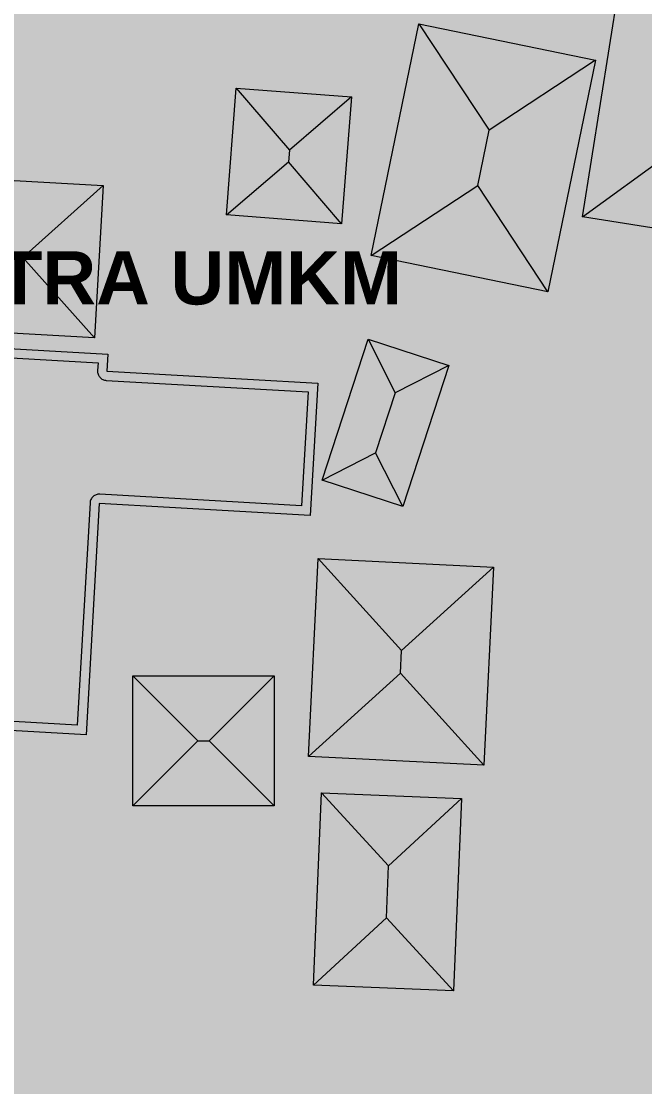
# Model space of a CAD drawing. Header units: metres. Extents: x 305909 to 307171, y 9156037 to 9156671.
# Drawn here: x 306506.8 to 306537.3, y 9156430.5 to 9156482.5 of the extents above; entities that cross this region are included whole.
import ezdxf
from ezdxf.enums import TextEntityAlignment as Align

# ---------------------------------------------------------------- set-up
doc = ezdxf.new("R2010")
doc.units = ezdxf.units.M
for name, color, linetype, lineweight, true_color in [('B-BANGUNAN_PERMUKIMAN', 7, 'Continuous', 13, 0xf0cd8c), ('B-BAYANGAN', 7, 'Continuous', 0, 0x76786c), ('T-BANGUNAN_KLASTER_PERLUASAN', 7, 'Continuous', 13, 0xf3b978), ('T-LABEL_ZONA', 7, 'Continuous', 0, 0x3c3c3c), ('Z-R-UP', 7, 'Continuous', 0, 0xffecc8)]:
    doc.layers.add(name, color=color, linetype=linetype, lineweight=lineweight, true_color=true_color)
doc.styles.add('ARIALB', font='arialbd.ttf')

msp = doc.modelspace()

# ---------------------------------------------------------------- hatches: boundary and pattern name
at = {"layer": 'B-BANGUNAN_PERMUKIMAN', "true_color": 0xe8875c}
h = msp.add_hatch(color=23, dxfattribs=at)
h.dxf.hatch_style = 1
h.paths.add_polyline_path([(306540.079, 9156485.195), (306538.643, 9156476.175), (306534.24, 9156472.982), (306536.886, 9156489.598), (306540.079, 9156485.195)])
at = {"layer": 'B-BANGUNAN_PERMUKIMAN', "true_color": 0xe9885c}
h = msp.add_hatch(color=23, dxfattribs=at)
h.dxf.hatch_style = 1
h.paths.add_polyline_path([(306529.682, 9156477.213), (306529.126, 9156474.507), (306523.93, 9156471.084), (306526.259, 9156482.408), (306529.682, 9156477.213)])
at = {"layer": 'B-BANGUNAN_PERMUKIMAN', "true_color": 0xe08259}
h = msp.add_hatch(color=23, dxfattribs=at)
h.dxf.hatch_style = 1
h.paths.add_polyline_path([(306529.682, 9156477.213), (306526.259, 9156482.408), (306534.877, 9156480.636), (306529.682, 9156477.213)])
at = {"layer": 'B-BANGUNAN_PERMUKIMAN', "true_color": 0xb26747}
h = msp.add_hatch(color=25, dxfattribs=at)
h.dxf.hatch_style = 1
h.paths.add_polyline_path([(306532.549, 9156469.312), (306529.126, 9156474.507), (306529.682, 9156477.213), (306534.877, 9156480.636), (306534.877, 9156480.636), (306532.549, 9156469.312)])
at = {"layer": 'B-BANGUNAN_PERMUKIMAN', "true_color": 0xe7865b}
h = msp.add_hatch(color=23, dxfattribs=at)
h.dxf.hatch_style = 1
h.paths.add_polyline_path([(306517.338, 9156479.264), (306517.338, 9156479.264), (306519.932, 9156476.238), (306519.888, 9156475.667), (306516.862, 9156473.073), (306517.338, 9156479.264)])
at = {"layer": 'B-BANGUNAN_PERMUKIMAN', "true_color": 0xe3845a}
h = msp.add_hatch(color=23, dxfattribs=at)
h.dxf.hatch_style = 1
h.paths.add_polyline_path([(306519.932, 9156476.238), (306517.338, 9156479.264), (306522.958, 9156478.832), (306519.932, 9156476.238)])
at = {"layer": 'B-BANGUNAN_PERMUKIMAN', "true_color": 0xb46948}
h = msp.add_hatch(color=35, dxfattribs=at)
h.dxf.hatch_style = 1
h.paths.add_polyline_path([(306522.482, 9156472.641), (306519.888, 9156475.667), (306519.932, 9156476.238), (306522.958, 9156478.832), (306522.482, 9156472.641)])
at = {"layer": 'B-BANGUNAN_PERMUKIMAN', "true_color": 0xba6c4a}
h = msp.add_hatch(color=35, dxfattribs=at)
h.dxf.hatch_style = 1
h.paths.add_polyline_path([(306538.643, 9156476.175), (306541.836, 9156471.772), (306534.24, 9156472.982), (306534.24, 9156472.982), (306538.643, 9156476.175)])
at = {"layer": 'B-BANGUNAN_PERMUKIMAN', "true_color": 0xb86b49}
h = msp.add_hatch(color=35, dxfattribs=at)
h.dxf.hatch_style = 1
h.paths.add_polyline_path([(306516.862, 9156473.073), (306519.888, 9156475.667), (306522.482, 9156472.641), (306516.862, 9156473.073)])
at = {"layer": 'B-BANGUNAN_PERMUKIMAN', "true_color": 0xe3845a}
h = msp.add_hatch(color=23, dxfattribs=at)
h.dxf.hatch_style = 1
h.paths.add_polyline_path([(306506.905, 9156470.998), (306505.919, 9156471.054), (306502.415, 9156474.978), (306510.829, 9156474.502), (306506.905, 9156470.998)])
at = {"layer": 'B-BANGUNAN_PERMUKIMAN', "true_color": 0xb56948}
h = msp.add_hatch(color=35, dxfattribs=at)
h.dxf.hatch_style = 1
h.paths.add_polyline_path([(306506.905, 9156470.998), (306510.829, 9156474.502), (306510.829, 9156474.502), (306510.408, 9156467.073), (306506.905, 9156470.998)])
at = {"layer": 'B-BANGUNAN_PERMUKIMAN', "true_color": 0xbb6d4a}
h = msp.add_hatch(color=13, dxfattribs=at)
h.dxf.hatch_style = 1
h.paths.add_polyline_path([(306529.126, 9156474.507), (306532.549, 9156469.312), (306523.93, 9156471.084), (306523.93, 9156471.084), (306529.126, 9156474.507)])
at = {"layer": 'B-BANGUNAN_PERMUKIMAN', "true_color": 0xb86b49}
h = msp.add_hatch(color=35, dxfattribs=at)
h.dxf.hatch_style = 1
h.paths.add_polyline_path([(306501.995, 9156467.55), (306501.995, 9156467.55), (306505.919, 9156471.054), (306506.905, 9156470.998), (306510.408, 9156467.073), (306501.995, 9156467.55)])
at = {"layer": 'B-BANGUNAN_PERMUKIMAN', "true_color": 0xce7852}
h = msp.add_hatch(color=23, dxfattribs=at)
h.dxf.hatch_style = 1
h.paths.add_polyline_path([(306521.321, 9156464.854), (306520.952, 9156458.396), (306510.644, 9156458.985), (306509.998, 9156447.681), (306500.601, 9156448.218), (306501.663, 9156466.81), (306511.06, 9156466.273), (306511.013, 9156465.443), (306521.321, 9156464.854)])
at = {"layer": 'B-BANGUNAN_PERMUKIMAN', "true_color": 0xeb895d}
h = msp.add_hatch(color=23, dxfattribs=at)
h.dxf.hatch_style = 1
h.paths.add_polyline_path([(306525.102, 9156464.39), (306524.141, 9156461.448), (306521.529, 9156460.123), (306521.529, 9156460.123), (306523.777, 9156467.002), (306525.102, 9156464.39)])
at = {"layer": 'B-BANGUNAN_PERMUKIMAN', "true_color": 0xdc8057}
h = msp.add_hatch(color=23, dxfattribs=at)
h.dxf.hatch_style = 1
h.paths.add_polyline_path([(306525.102, 9156464.39), (306523.777, 9156467.002), (306523.777, 9156467.002), (306527.715, 9156465.715), (306525.102, 9156464.39)])
at = {"layer": 'B-BANGUNAN_PERMUKIMAN', "true_color": 0xb06646}
h = msp.add_hatch(color=25, dxfattribs=at)
h.dxf.hatch_style = 1
h.paths.add_polyline_path([(306525.466, 9156458.836), (306524.141, 9156461.448), (306525.102, 9156464.39), (306527.715, 9156465.715), (306525.466, 9156458.836)])
at = {"layer": 'B-BANGUNAN_PERMUKIMAN', "true_color": 0xbf6f4c}
h = msp.add_hatch(color=13, dxfattribs=at)
h.dxf.hatch_style = 1
h.paths.add_polyline_path([(306524.141, 9156461.448), (306525.466, 9156458.836), (306521.529, 9156460.123), (306524.141, 9156461.448)])
at = {"layer": 'B-BANGUNAN_PERMUKIMAN', "true_color": 0xe6865b}
h = msp.add_hatch(color=23, dxfattribs=at)
h.dxf.hatch_style = 1
h.paths.add_polyline_path([(306521.331, 9156456.288), (306525.405, 9156451.802), (306525.352, 9156450.692), (306520.867, 9156446.618), (306520.867, 9156446.618), (306521.331, 9156456.288)])
at = {"layer": 'B-BANGUNAN_PERMUKIMAN', "true_color": 0xe4845a}
h = msp.add_hatch(color=23, dxfattribs=at)
h.dxf.hatch_style = 1
h.paths.add_polyline_path([(306529.891, 9156455.877), (306529.891, 9156455.876), (306525.405, 9156451.802), (306521.331, 9156456.288), (306529.891, 9156455.877)])
at = {"layer": 'B-BANGUNAN_PERMUKIMAN', "true_color": 0xb56948}
h = msp.add_hatch(color=35, dxfattribs=at)
h.dxf.hatch_style = 1
h.paths.add_polyline_path([(306525.352, 9156450.692), (306525.405, 9156451.802), (306529.891, 9156455.876), (306529.427, 9156446.207), (306525.352, 9156450.692)])
at = {"layer": 'B-BANGUNAN_PERMUKIMAN', "true_color": 0xb76b49}
h = msp.add_hatch(color=35, dxfattribs=at)
h.dxf.hatch_style = 1
h.paths.add_polyline_path([(306525.352, 9156450.692), (306529.427, 9156446.207), (306520.867, 9156446.618), (306525.352, 9156450.692)])
at = {"layer": 'B-BANGUNAN_PERMUKIMAN', "true_color": 0xe5855b}
h = msp.add_hatch(color=23, dxfattribs=at)
h.dxf.hatch_style = 1
h.paths.add_polyline_path([(306516.013, 9156447.398), (306515.457, 9156447.398), (306512.282, 9156450.573), (306519.188, 9156450.573), (306516.013, 9156447.398)])
h = msp.add_hatch(color=23, dxfattribs=at)
h.dxf.hatch_style = 1
h.paths.add_polyline_path([(306515.457, 9156447.398), (306512.282, 9156444.223), (306512.282, 9156450.573), (306512.282, 9156450.573), (306515.457, 9156447.398)])
at = {"layer": 'B-BANGUNAN_PERMUKIMAN', "true_color": 0xb66a48}
h = msp.add_hatch(color=35, dxfattribs=at)
h.dxf.hatch_style = 1
h.paths.add_polyline_path([(306516.013, 9156447.398), (306519.188, 9156450.573), (306519.188, 9156444.223), (306516.013, 9156447.398)])
h = msp.add_hatch(color=35, dxfattribs=at)
h.dxf.hatch_style = 1
h.paths.add_polyline_path([(306512.282, 9156444.223), (306515.457, 9156447.398), (306516.013, 9156447.398), (306519.188, 9156444.223), (306519.188, 9156444.223), (306512.282, 9156444.223)])
at = {"layer": 'B-BANGUNAN_PERMUKIMAN', "true_color": 0xe6865b}
h = msp.add_hatch(color=23, dxfattribs=at)
h.dxf.hatch_style = 1
h.paths.add_polyline_path([(306524.777, 9156441.292), (306524.669, 9156438.744), (306521.102, 9156435.466), (306521.499, 9156444.859), (306524.777, 9156441.292)])
at = {"layer": 'B-BANGUNAN_PERMUKIMAN', "true_color": 0xe4845a}
h = msp.add_hatch(color=23, dxfattribs=at)
h.dxf.hatch_style = 1
h.paths.add_polyline_path([(306528.343, 9156444.57), (306524.777, 9156441.292), (306521.499, 9156444.859), (306521.499, 9156444.859), (306528.343, 9156444.57)])
at = {"layer": 'B-BANGUNAN_PERMUKIMAN', "true_color": 0xb56948}
h = msp.add_hatch(color=35, dxfattribs=at)
h.dxf.hatch_style = 1
h.paths.add_polyline_path([(306527.947, 9156435.177), (306527.946, 9156435.177), (306524.669, 9156438.744), (306524.777, 9156441.292), (306528.343, 9156444.57), (306527.947, 9156435.177)])
at = {"layer": 'B-BANGUNAN_PERMUKIMAN', "true_color": 0xb76b49}
h = msp.add_hatch(color=35, dxfattribs=at)
h.dxf.hatch_style = 1
h.paths.add_polyline_path([(306524.669, 9156438.744), (306527.946, 9156435.177), (306521.102, 9156435.466), (306524.669, 9156438.744)])
at = {"layer": 'B-BAYANGAN', "true_color": 0x76786c}
h = msp.add_hatch(color=8, dxfattribs=at)
h.dxf.hatch_style = 1
h.paths.add_polyline_path([(306536.109, 9156493.826), (306534.146, 9156481.897), (306526.891, 9156483.091), (306528.854, 9156495.02), (306536.109, 9156493.826)])
h = msp.add_hatch(color=8, dxfattribs=at)
h.dxf.hatch_style = 1
h.paths.add_polyline_path([(306536.109, 9156493.826), (306534.146, 9156481.897), (306526.891, 9156483.091), (306528.854, 9156495.02), (306536.109, 9156493.826)])
h = msp.add_hatch(color=8, dxfattribs=at)
h.dxf.hatch_style = 1
h.paths.add_polyline_path([(306545.232, 9156487.638), (306542.586, 9156471.022), (306534.99, 9156472.232), (306537.636, 9156488.848), (306545.232, 9156487.638)])
h = msp.add_hatch(color=8, dxfattribs=at)
h.dxf.hatch_style = 1
h.paths.add_polyline_path([(306545.232, 9156487.638), (306542.586, 9156471.022), (306534.99, 9156472.232), (306537.636, 9156488.848), (306545.232, 9156487.638)])
h = msp.add_hatch(color=8, dxfattribs=at)
h.dxf.hatch_style = 1
h.paths.add_polyline_path([(306535.627, 9156479.886), (306533.299, 9156468.562), (306524.68, 9156470.334), (306527.009, 9156481.658), (306535.627, 9156479.886)])
h = msp.add_hatch(color=8, dxfattribs=at)
h.dxf.hatch_style = 1
h.paths.add_polyline_path([(306535.627, 9156479.886), (306533.299, 9156468.562), (306524.68, 9156470.334), (306527.009, 9156481.658), (306535.627, 9156479.886)])
h = msp.add_hatch(color=8, dxfattribs=at)
h.dxf.hatch_style = 1
h.paths.add_polyline_path([(306523.708, 9156478.082), (306523.232, 9156471.891), (306517.611, 9156472.323), (306518.088, 9156478.514), (306523.708, 9156478.082)])
h = msp.add_hatch(color=8, dxfattribs=at)
h.dxf.hatch_style = 1
h.paths.add_polyline_path([(306523.708, 9156478.082), (306523.232, 9156471.891), (306517.611, 9156472.323), (306518.088, 9156478.514), (306523.708, 9156478.082)])
h = msp.add_hatch(color=8, dxfattribs=at)
h.dxf.hatch_style = 1
h.paths.add_polyline_path([(306511.579, 9156473.752), (306511.158, 9156466.323), (306502.745, 9156466.799), (306503.165, 9156474.228), (306511.579, 9156473.752)])
h = msp.add_hatch(color=8, dxfattribs=at)
h.dxf.hatch_style = 1
h.paths.add_polyline_path([(306511.579, 9156473.752), (306511.158, 9156466.323), (306502.745, 9156466.799), (306503.165, 9156474.228), (306511.579, 9156473.752)])
h = msp.add_hatch(color=8, dxfattribs=at)
h.dxf.hatch_style = 1
h.paths.add_polyline_path([(306528.465, 9156464.965), (306526.216, 9156458.086), (306522.279, 9156459.373), (306524.527, 9156466.252), (306528.465, 9156464.965)])
h = msp.add_hatch(color=8, dxfattribs=at)
h.dxf.hatch_style = 1
h.paths.add_polyline_path([(306528.465, 9156464.965), (306526.216, 9156458.086), (306522.279, 9156459.373), (306524.527, 9156466.252), (306528.465, 9156464.965)])
h = msp.add_hatch(color=8, dxfattribs=at)
h.dxf.hatch_style = 1
h.paths.add_polyline_path([(306522.071, 9156464.104), (306521.702, 9156457.646), (306511.394, 9156458.235), (306510.748, 9156446.931), (306501.351, 9156447.468), (306502.413, 9156466.06), (306511.81, 9156465.523), (306511.763, 9156464.693), (306522.071, 9156464.104)])
h = msp.add_hatch(color=8, dxfattribs=at)
h.dxf.hatch_style = 1
h.paths.add_polyline_path([(306522.071, 9156464.104), (306521.702, 9156457.646), (306511.394, 9156458.235), (306510.748, 9156446.931), (306501.351, 9156447.468), (306502.413, 9156466.06), (306511.81, 9156465.523), (306511.763, 9156464.693), (306522.071, 9156464.104)])
h = msp.add_hatch(color=8, dxfattribs=at)
h.dxf.hatch_style = 1
h.paths.add_polyline_path([(306530.641, 9156455.127), (306530.177, 9156445.457), (306521.616, 9156445.868), (306522.081, 9156455.538), (306530.641, 9156455.127)])
h = msp.add_hatch(color=8, dxfattribs=at)
h.dxf.hatch_style = 1
h.paths.add_polyline_path([(306530.641, 9156455.127), (306530.177, 9156445.457), (306521.616, 9156445.868), (306522.081, 9156455.538), (306530.641, 9156455.127)])
h = msp.add_hatch(color=8, dxfattribs=at)
h.dxf.hatch_style = 1
h.paths.add_polyline_path([(306519.938, 9156443.473), (306513.032, 9156443.473), (306513.032, 9156449.823), (306519.938, 9156449.823), (306519.938, 9156443.473)])
h = msp.add_hatch(color=8, dxfattribs=at)
h.dxf.hatch_style = 1
h.paths.add_polyline_path([(306519.938, 9156443.473), (306513.032, 9156443.473), (306513.032, 9156449.823), (306519.938, 9156449.823), (306519.938, 9156443.473)])
h = msp.add_hatch(color=8, dxfattribs=at)
h.dxf.hatch_style = 1
h.paths.add_polyline_path([(306529.094, 9156443.82), (306528.697, 9156434.427), (306521.852, 9156434.716), (306522.249, 9156444.109), (306529.094, 9156443.82)])
h = msp.add_hatch(color=8, dxfattribs=at)
h.dxf.hatch_style = 1
h.paths.add_polyline_path([(306529.094, 9156443.82), (306528.697, 9156434.427), (306521.852, 9156434.716), (306522.249, 9156444.109), (306529.094, 9156443.82)])
at = {"layer": 'T-BANGUNAN_KLASTER_PERLUASAN', "true_color": 0xffb267}
h = msp.add_hatch(color=31, dxfattribs=at)
h.dxf.hatch_style = 1
h.paths.add_polyline_path([(306540.079, 9156485.195), (306538.643, 9156476.175), (306534.24, 9156472.982), (306536.886, 9156489.598), (306540.079, 9156485.195)])
at = {"layer": 'T-BANGUNAN_KLASTER_PERLUASAN', "true_color": 0xffb368}
h = msp.add_hatch(color=31, dxfattribs=at)
h.dxf.hatch_style = 1
h.paths.add_polyline_path([(306529.682, 9156477.213), (306529.126, 9156474.507), (306523.93, 9156471.084), (306526.259, 9156482.408), (306529.682, 9156477.213)])
at = {"layer": 'T-BANGUNAN_KLASTER_PERLUASAN', "true_color": 0xf5ab64}
h = msp.add_hatch(color=21, dxfattribs=at)
h.dxf.hatch_style = 1
h.paths.add_polyline_path([(306529.682, 9156477.213), (306526.259, 9156482.408), (306534.877, 9156480.636), (306529.682, 9156477.213)])
at = {"layer": 'T-BANGUNAN_KLASTER_PERLUASAN', "true_color": 0xc3884f}
h = msp.add_hatch(color=23, dxfattribs=at)
h.dxf.hatch_style = 1
h.paths.add_polyline_path([(306532.549, 9156469.312), (306529.126, 9156474.507), (306529.682, 9156477.213), (306534.877, 9156480.636), (306534.877, 9156480.636), (306532.549, 9156469.312)])
at = {"layer": 'T-BANGUNAN_KLASTER_PERLUASAN', "true_color": 0xfdb167}
h = msp.add_hatch(color=31, dxfattribs=at)
h.dxf.hatch_style = 1
h.paths.add_polyline_path([(306517.338, 9156479.264), (306517.338, 9156479.264), (306519.932, 9156476.238), (306519.888, 9156475.667), (306516.862, 9156473.073), (306517.338, 9156479.264)])
at = {"layer": 'T-BANGUNAN_KLASTER_PERLUASAN', "true_color": 0xf9ae65}
h = msp.add_hatch(color=21, dxfattribs=at)
h.dxf.hatch_style = 1
h.paths.add_polyline_path([(306519.932, 9156476.238), (306517.338, 9156479.264), (306522.958, 9156478.832), (306519.932, 9156476.238)])
at = {"layer": 'T-BANGUNAN_KLASTER_PERLUASAN', "true_color": 0xc68a50}
h = msp.add_hatch(color=23, dxfattribs=at)
h.dxf.hatch_style = 1
h.paths.add_polyline_path([(306522.482, 9156472.641), (306519.888, 9156475.667), (306519.932, 9156476.238), (306522.958, 9156478.832), (306522.482, 9156472.641)])
at = {"layer": 'T-BANGUNAN_KLASTER_PERLUASAN', "true_color": 0xcc8f53}
h = msp.add_hatch(color=33, dxfattribs=at)
h.dxf.hatch_style = 1
h.paths.add_polyline_path([(306538.643, 9156476.175), (306541.836, 9156471.772), (306534.24, 9156472.982), (306534.24, 9156472.982), (306538.643, 9156476.175)])
at = {"layer": 'T-BANGUNAN_KLASTER_PERLUASAN', "true_color": 0xca8d52}
h = msp.add_hatch(color=33, dxfattribs=at)
h.dxf.hatch_style = 1
h.paths.add_polyline_path([(306516.862, 9156473.073), (306519.888, 9156475.667), (306522.482, 9156472.641), (306516.862, 9156473.073)])
at = {"layer": 'T-BANGUNAN_KLASTER_PERLUASAN', "true_color": 0xfaae65}
h = msp.add_hatch(color=21, dxfattribs=at)
h.dxf.hatch_style = 1
h.paths.add_polyline_path([(306506.905, 9156470.998), (306505.919, 9156471.054), (306502.415, 9156474.978), (306510.829, 9156474.502), (306506.905, 9156470.998)])
at = {"layer": 'T-BANGUNAN_KLASTER_PERLUASAN', "true_color": 0xc78b51}
h = msp.add_hatch(color=23, dxfattribs=at)
h.dxf.hatch_style = 1
h.paths.add_polyline_path([(306506.905, 9156470.998), (306510.829, 9156474.502), (306510.829, 9156474.502), (306510.408, 9156467.073), (306506.905, 9156470.998)])
at = {"layer": 'T-BANGUNAN_KLASTER_PERLUASAN', "true_color": 0xce9053}
h = msp.add_hatch(color=33, dxfattribs=at)
h.dxf.hatch_style = 1
h.paths.add_polyline_path([(306529.126, 9156474.507), (306532.549, 9156469.312), (306523.93, 9156471.084), (306523.93, 9156471.084), (306529.126, 9156474.507)])
at = {"layer": 'T-BANGUNAN_KLASTER_PERLUASAN', "true_color": 0xc98d52}
h = msp.add_hatch(color=33, dxfattribs=at)
h.dxf.hatch_style = 1
h.paths.add_polyline_path([(306501.995, 9156467.55), (306501.995, 9156467.55), (306505.919, 9156471.054), (306506.905, 9156470.998), (306510.408, 9156467.073), (306501.995, 9156467.55)])
at = {"layer": 'T-BANGUNAN_KLASTER_PERLUASAN', "true_color": 0xe29e5c}
h = msp.add_hatch(color=33, dxfattribs=at)
h.dxf.hatch_style = 1
h.paths.add_polyline_path([(306521.321, 9156464.854), (306520.952, 9156458.396), (306510.644, 9156458.985), (306509.998, 9156447.681), (306500.601, 9156448.218), (306501.663, 9156466.81), (306511.06, 9156466.273), (306511.013, 9156465.443), (306521.321, 9156464.854)])
at = {"layer": 'T-BANGUNAN_KLASTER_PERLUASAN', "true_color": 0xffb469}
h = msp.add_hatch(color=31, dxfattribs=at)
h.dxf.hatch_style = 1
h.paths.add_polyline_path([(306525.102, 9156464.39), (306524.141, 9156461.448), (306521.529, 9156460.123), (306521.529, 9156460.123), (306523.777, 9156467.002), (306525.102, 9156464.39)])
at = {"layer": 'T-BANGUNAN_KLASTER_PERLUASAN', "true_color": 0xf2a962}
h = msp.add_hatch(color=21, dxfattribs=at)
h.dxf.hatch_style = 1
h.paths.add_polyline_path([(306525.102, 9156464.39), (306523.777, 9156467.002), (306523.777, 9156467.002), (306527.715, 9156465.715), (306525.102, 9156464.39)])
at = {"layer": 'T-BANGUNAN_KLASTER_PERLUASAN', "true_color": 0xc1874e}
h = msp.add_hatch(color=23, dxfattribs=at)
h.dxf.hatch_style = 1
h.paths.add_polyline_path([(306525.466, 9156458.836), (306524.141, 9156461.448), (306525.102, 9156464.39), (306527.715, 9156465.715), (306525.466, 9156458.836)])
at = {"layer": 'T-BANGUNAN_KLASTER_PERLUASAN', "true_color": 0xd19255}
h = msp.add_hatch(color=33, dxfattribs=at)
h.dxf.hatch_style = 1
h.paths.add_polyline_path([(306524.141, 9156461.448), (306525.466, 9156458.836), (306521.529, 9156460.123), (306524.141, 9156461.448)])
at = {"layer": 'T-BANGUNAN_KLASTER_PERLUASAN', "true_color": 0xfcb066}
h = msp.add_hatch(color=31, dxfattribs=at)
h.dxf.hatch_style = 1
h.paths.add_polyline_path([(306521.331, 9156456.288), (306525.405, 9156451.802), (306525.352, 9156450.692), (306520.867, 9156446.618), (306520.867, 9156446.618), (306521.331, 9156456.288)])
at = {"layer": 'T-BANGUNAN_KLASTER_PERLUASAN', "true_color": 0xfaae65}
h = msp.add_hatch(color=21, dxfattribs=at)
h.dxf.hatch_style = 1
h.paths.add_polyline_path([(306529.891, 9156455.877), (306529.891, 9156455.876), (306525.405, 9156451.802), (306521.331, 9156456.288), (306529.891, 9156455.877)])
at = {"layer": 'T-BANGUNAN_KLASTER_PERLUASAN', "true_color": 0xc78b51}
h = msp.add_hatch(color=23, dxfattribs=at)
h.dxf.hatch_style = 1
h.paths.add_polyline_path([(306525.352, 9156450.692), (306525.405, 9156451.802), (306529.891, 9156455.876), (306529.427, 9156446.207), (306525.352, 9156450.692)])
at = {"layer": 'T-BANGUNAN_KLASTER_PERLUASAN', "true_color": 0xc98d52}
h = msp.add_hatch(color=33, dxfattribs=at)
h.dxf.hatch_style = 1
h.paths.add_polyline_path([(306525.352, 9156450.692), (306529.427, 9156446.207), (306520.867, 9156446.618), (306525.352, 9156450.692)])
at = {"layer": 'T-BANGUNAN_KLASTER_PERLUASAN', "true_color": 0xfbaf66}
h = msp.add_hatch(color=21, dxfattribs=at)
h.dxf.hatch_style = 1
h.paths.add_polyline_path([(306516.013, 9156447.398), (306515.457, 9156447.398), (306512.282, 9156450.573), (306519.188, 9156450.573), (306516.013, 9156447.398)])
h = msp.add_hatch(color=21, dxfattribs=at)
h.dxf.hatch_style = 1
h.paths.add_polyline_path([(306515.457, 9156447.398), (306512.282, 9156444.223), (306512.282, 9156450.573), (306512.282, 9156450.573), (306515.457, 9156447.398)])
at = {"layer": 'T-BANGUNAN_KLASTER_PERLUASAN', "true_color": 0xc88c51}
h = msp.add_hatch(color=23, dxfattribs=at)
h.dxf.hatch_style = 1
h.paths.add_polyline_path([(306516.013, 9156447.398), (306519.188, 9156450.573), (306519.188, 9156444.223), (306516.013, 9156447.398)])
h = msp.add_hatch(color=23, dxfattribs=at)
h.dxf.hatch_style = 1
h.paths.add_polyline_path([(306512.282, 9156444.223), (306515.457, 9156447.398), (306516.013, 9156447.398), (306519.188, 9156444.223), (306519.188, 9156444.223), (306512.282, 9156444.223)])
at = {"layer": 'T-BANGUNAN_KLASTER_PERLUASAN', "true_color": 0xfcb066}
h = msp.add_hatch(color=31, dxfattribs=at)
h.dxf.hatch_style = 1
h.paths.add_polyline_path([(306524.777, 9156441.292), (306524.669, 9156438.744), (306521.102, 9156435.466), (306521.499, 9156444.859), (306524.777, 9156441.292)])
at = {"layer": 'T-BANGUNAN_KLASTER_PERLUASAN', "true_color": 0xfaaf65}
h = msp.add_hatch(color=21, dxfattribs=at)
h.dxf.hatch_style = 1
h.paths.add_polyline_path([(306528.343, 9156444.57), (306524.777, 9156441.292), (306521.499, 9156444.859), (306521.499, 9156444.859), (306528.343, 9156444.57)])
at = {"layer": 'T-BANGUNAN_KLASTER_PERLUASAN', "true_color": 0xc78b51}
h = msp.add_hatch(color=23, dxfattribs=at)
h.dxf.hatch_style = 1
h.paths.add_polyline_path([(306527.947, 9156435.177), (306527.946, 9156435.177), (306524.669, 9156438.744), (306524.777, 9156441.292), (306528.343, 9156444.57), (306527.947, 9156435.177)])
at = {"layer": 'T-BANGUNAN_KLASTER_PERLUASAN', "true_color": 0xc98c52}
h = msp.add_hatch(color=23, dxfattribs=at)
h.dxf.hatch_style = 1
h.paths.add_polyline_path([(306524.669, 9156438.744), (306527.946, 9156435.177), (306521.102, 9156435.466), (306524.669, 9156438.744)])
at = {"layer": 'Z-R-UP', "true_color": 0xeee8c4}
h = msp.add_hatch(color=254, dxfattribs=at)
h.dxf.hatch_style = 1
h.paths.add_polyline_path([(306440, 9156532.835), (306453.061, 9156530.08), (306455.788, 9156529.715), (306458.481, 9156529.505), (306471.945, 9156528.538), (306504.834, 9156523.084), (306560, 9156512.617), (306560, 9156329.629), (306536.031, 9156332.219), (306513.124, 9156334.559), (306492.355, 9156337.55), (306485.257, 9156338.295), (306440.226, 9156340.291), (306440, 9156340.326), (306440, 9156380), (306440, 9156532.835), (306440, 9156532.835)])

# ---------------------------------------------------------------- linework, layer by layer
at = {"layer": 'B-BANGUNAN_PERMUKIMAN', "color": 17, "lineweight": 9, "true_color": 0x71422d}
for p, q in [((306526.259, 9156482.408), (306529.682, 9156477.213)), ((306534.877, 9156480.636), (306529.682, 9156477.213)), ((306517.338, 9156479.264), (306519.932, 9156476.238)), ((306522.958, 9156478.832), (306519.932, 9156476.238)), ((306529.126, 9156474.507), (306529.682, 9156477.213)), ((306519.932, 9156476.238), (306519.888, 9156475.667)), ((306534.24, 9156472.982), (306538.643, 9156476.175)), ((306516.862, 9156473.073), (306519.888, 9156475.667)), ((306522.482, 9156472.641), (306519.888, 9156475.667)), ((306510.829, 9156474.502), (306506.905, 9156470.998)), ((306523.93, 9156471.084), (306529.126, 9156474.507)), ((306532.549, 9156469.312), (306529.126, 9156474.507)), ((306506.905, 9156470.998), (306505.919, 9156471.054)), ((306510.408, 9156467.073), (306506.905, 9156470.998)), ((306523.777, 9156467.002), (306525.102, 9156464.39)), ((306527.715, 9156465.715), (306525.102, 9156464.39)), ((306525.102, 9156464.39), (306524.141, 9156461.448)), ((306521.529, 9156460.123), (306524.141, 9156461.448)), ((306525.466, 9156458.836), (306524.141, 9156461.448)), ((306521.331, 9156456.288), (306525.405, 9156451.802)), ((306529.891, 9156455.876), (306525.405, 9156451.802)), ((306525.352, 9156450.692), (306525.405, 9156451.802)), ((306520.867, 9156446.618), (306525.352, 9156450.692)), ((306529.427, 9156446.207), (306525.352, 9156450.692)), ((306512.282, 9156450.573), (306515.457, 9156447.398)), ((306519.188, 9156450.573), (306516.013, 9156447.398)), ((306512.282, 9156444.223), (306515.457, 9156447.398)), ((306515.457, 9156447.398), (306516.013, 9156447.398)), ((306519.188, 9156444.223), (306516.013, 9156447.398)), ((306521.499, 9156444.859), (306524.777, 9156441.292)), ((306528.343, 9156444.57), (306524.777, 9156441.292)), ((306524.669, 9156438.744), (306524.777, 9156441.292)), ((306521.102, 9156435.466), (306524.669, 9156438.744)), ((306527.946, 9156435.177), (306524.669, 9156438.744))]:
    msp.add_line(p, q, dxfattribs=at)
at = {"layer": 'B-BANGUNAN_PERMUKIMAN', "color": 17, "lineweight": 13, "true_color": 0x71422d}
for points in [[(306544.482, 9156488.388), (306541.836, 9156471.772), (306534.24, 9156472.982), (306536.886, 9156489.598), (306544.482, 9156488.388)], [(306534.877, 9156480.636), (306532.549, 9156469.312), (306523.93, 9156471.084), (306526.259, 9156482.408), (306534.877, 9156480.636)], [(306522.958, 9156478.832), (306522.482, 9156472.641), (306516.861, 9156473.073), (306517.338, 9156479.264), (306522.958, 9156478.832)], [(306510.829, 9156474.502), (306510.408, 9156467.073), (306501.995, 9156467.549), (306502.415, 9156474.978), (306510.829, 9156474.502)], [(306521.321, 9156464.854), (306520.952, 9156458.396), (306510.644, 9156458.985), (306509.998, 9156447.681), (306500.601, 9156448.218), (306501.663, 9156466.81), (306511.06, 9156466.273), (306511.013, 9156465.443), (306521.321, 9156464.854)], [(306527.715, 9156465.715), (306525.466, 9156458.836), (306521.529, 9156460.123), (306523.777, 9156467.002), (306527.715, 9156465.715)], [(306529.891, 9156455.877), (306529.427, 9156446.207), (306520.866, 9156446.618), (306521.331, 9156456.288), (306529.891, 9156455.877)], [(306519.188, 9156444.223), (306512.282, 9156444.223), (306512.282, 9156450.573), (306519.188, 9156450.573), (306519.188, 9156444.223)], [(306528.344, 9156444.57), (306527.947, 9156435.177), (306521.102, 9156435.466), (306521.499, 9156444.859), (306528.344, 9156444.57)]]:
    msp.add_lwpolyline(points, close=True, dxfattribs=at)
at = {"layer": 'B-BANGUNAN_PERMUKIMAN', "color": 11, "lineweight": 9, "true_color": 0xf38d60}
msp.add_lwpolyline([(306502.087, 9156466.335), (306510.585, 9156465.85), (306510.564, 9156465.469), (306510.563, 9156465.425), (306510.567, 9156465.381), (306510.576, 9156465.338), (306510.588, 9156465.295), (306510.605, 9156465.254), (306510.625, 9156465.215), (306510.649, 9156465.178), (306510.677, 9156465.144), (306510.708, 9156465.112), (306510.742, 9156465.084), (306510.778, 9156465.059), (306510.817, 9156465.038), (306510.858, 9156465.021), (306510.9, 9156465.008), (306510.943, 9156464.999), (306510.987, 9156464.994), (306520.846, 9156464.431), (306520.846, 9156464.431), (306520.528, 9156458.871), (306510.669, 9156459.435), (306510.625, 9156459.435), (306510.581, 9156459.431), (306510.538, 9156459.423), (306510.496, 9156459.41), (306510.455, 9156459.394), (306510.416, 9156459.373), (306510.379, 9156459.349), (306510.344, 9156459.321), (306510.313, 9156459.29), (306510.285, 9156459.256), (306510.26, 9156459.22), (306510.239, 9156459.181), (306510.221, 9156459.14), (306510.208, 9156459.098), (306510.199, 9156459.055), (306510.195, 9156459.011), (306509.574, 9156448.156), (306501.076, 9156448.641)], dxfattribs=at)
at = {"layer": 'T-BANGUNAN_KLASTER_PERLUASAN', "color": 27, "lineweight": 9, "true_color": 0x7c5632}
for p, q in [((306526.259, 9156482.408), (306529.682, 9156477.213)), ((306534.877, 9156480.636), (306529.682, 9156477.213)), ((306517.338, 9156479.264), (306519.932, 9156476.238)), ((306522.958, 9156478.832), (306519.932, 9156476.238)), ((306529.126, 9156474.507), (306529.682, 9156477.213)), ((306519.932, 9156476.238), (306519.888, 9156475.667)), ((306534.24, 9156472.982), (306538.643, 9156476.175)), ((306516.862, 9156473.073), (306519.888, 9156475.667)), ((306522.482, 9156472.641), (306519.888, 9156475.667)), ((306510.829, 9156474.502), (306506.905, 9156470.998)), ((306523.93, 9156471.084), (306529.126, 9156474.507)), ((306532.549, 9156469.312), (306529.126, 9156474.507)), ((306506.905, 9156470.998), (306505.919, 9156471.054)), ((306510.408, 9156467.073), (306506.905, 9156470.998)), ((306523.777, 9156467.002), (306525.102, 9156464.39)), ((306527.715, 9156465.715), (306525.102, 9156464.39)), ((306525.102, 9156464.39), (306524.141, 9156461.448)), ((306521.529, 9156460.123), (306524.141, 9156461.448)), ((306525.466, 9156458.836), (306524.141, 9156461.448)), ((306521.331, 9156456.288), (306525.405, 9156451.802)), ((306529.891, 9156455.876), (306525.405, 9156451.802)), ((306525.352, 9156450.692), (306525.405, 9156451.802)), ((306520.867, 9156446.618), (306525.352, 9156450.692)), ((306529.427, 9156446.207), (306525.352, 9156450.692)), ((306512.282, 9156450.573), (306515.457, 9156447.398)), ((306519.188, 9156450.573), (306516.013, 9156447.398)), ((306512.282, 9156444.223), (306515.457, 9156447.398)), ((306515.457, 9156447.398), (306516.013, 9156447.398)), ((306519.188, 9156444.223), (306516.013, 9156447.398)), ((306521.499, 9156444.859), (306524.777, 9156441.292)), ((306528.343, 9156444.57), (306524.777, 9156441.292)), ((306524.669, 9156438.744), (306524.777, 9156441.292)), ((306521.102, 9156435.466), (306524.669, 9156438.744)), ((306527.946, 9156435.177), (306524.669, 9156438.744))]:
    msp.add_line(p, q, dxfattribs=at)
at = {"layer": 'T-BANGUNAN_KLASTER_PERLUASAN', "color": 27, "lineweight": 13, "true_color": 0x7c5632}
for points in [[(306544.482, 9156488.388), (306541.836, 9156471.772), (306534.24, 9156472.982), (306536.886, 9156489.598), (306544.482, 9156488.388)], [(306534.877, 9156480.636), (306532.549, 9156469.312), (306523.93, 9156471.084), (306526.259, 9156482.408), (306534.877, 9156480.636)], [(306522.958, 9156478.832), (306522.482, 9156472.641), (306516.861, 9156473.073), (306517.338, 9156479.264), (306522.958, 9156478.832)], [(306510.829, 9156474.502), (306510.408, 9156467.073), (306501.995, 9156467.549), (306502.415, 9156474.978), (306510.829, 9156474.502)], [(306521.321, 9156464.854), (306520.952, 9156458.396), (306510.644, 9156458.985), (306509.998, 9156447.681), (306500.601, 9156448.218), (306501.663, 9156466.81), (306511.06, 9156466.273), (306511.013, 9156465.443), (306521.321, 9156464.854)], [(306527.715, 9156465.715), (306525.466, 9156458.836), (306521.529, 9156460.123), (306523.777, 9156467.002), (306527.715, 9156465.715)], [(306529.891, 9156455.877), (306529.427, 9156446.207), (306520.866, 9156446.618), (306521.331, 9156456.288), (306529.891, 9156455.877)], [(306519.188, 9156444.223), (306512.282, 9156444.223), (306512.282, 9156450.573), (306519.188, 9156450.573), (306519.188, 9156444.223)], [(306528.344, 9156444.57), (306527.947, 9156435.177), (306521.102, 9156435.466), (306521.499, 9156444.859), (306528.344, 9156444.57)]]:
    msp.add_lwpolyline(points, close=True, dxfattribs=at)
at = {"layer": 'T-BANGUNAN_KLASTER_PERLUASAN', "color": 31, "lineweight": 9, "true_color": 0xffba6c}
msp.add_lwpolyline([(306502.087, 9156466.335), (306510.585, 9156465.85), (306510.564, 9156465.469), (306510.563, 9156465.425), (306510.567, 9156465.381), (306510.576, 9156465.338), (306510.588, 9156465.295), (306510.605, 9156465.254), (306510.625, 9156465.215), (306510.649, 9156465.178), (306510.677, 9156465.144), (306510.708, 9156465.112), (306510.742, 9156465.084), (306510.778, 9156465.059), (306510.817, 9156465.038), (306510.858, 9156465.021), (306510.9, 9156465.008), (306510.943, 9156464.999), (306510.987, 9156464.994), (306520.846, 9156464.431), (306520.846, 9156464.431), (306520.528, 9156458.871), (306510.669, 9156459.435), (306510.625, 9156459.435), (306510.581, 9156459.431), (306510.538, 9156459.423), (306510.496, 9156459.41), (306510.455, 9156459.394), (306510.416, 9156459.373), (306510.379, 9156459.349), (306510.344, 9156459.321), (306510.313, 9156459.29), (306510.285, 9156459.256), (306510.26, 9156459.22), (306510.239, 9156459.181), (306510.221, 9156459.14), (306510.208, 9156459.098), (306510.199, 9156459.055), (306510.195, 9156459.011), (306509.574, 9156448.156), (306501.076, 9156448.641)], dxfattribs=at)

# ---------------------------------------------------------------- texts
at = {"layer": 'T-LABEL_ZONA', "color": 49, "true_color": 0x5a4632, "style": 'ARIALB'}
msp.add_text('PERLUASAN SENTRA UMKM', height=2.6, dxfattribs=at).set_placement((306500, 9156470), align=Align.MIDDLE_CENTER)

doc.saveas('drawing.dxf')
